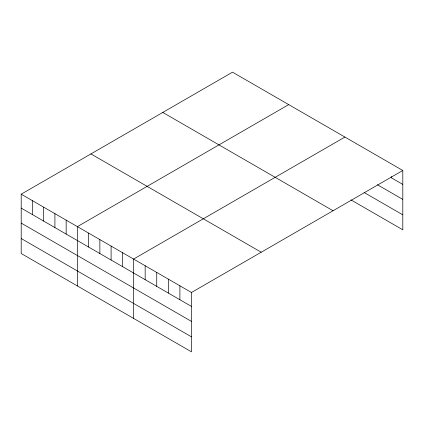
<?xml version="1.0" encoding="UTF-8"?>
<svg xmlns="http://www.w3.org/2000/svg" width="424" height="424" viewBox="0 0 424 424"><rect width="100%" height="100%" fill="white"/><g stroke="black" fill="none" stroke-linecap="round" stroke-linejoin="round"><path stroke-width="0.64" d="M402.8 170.485L232.527 72.175L21.2 194.181L21.2 253.515L191.473 351.825L191.473 292.491L402.8 170.485L402.8 229.819L350.971 199.895M288.718 104.617L77.391 226.623L77.391 285.956M344.908 137.058L133.581 259.064L133.581 318.398M402.8 184.408L391.219 177.725L391.219 176.458M377.44 184.753L402.8 199.397M364.205 192.549L402.8 214.83M162.79 112.44L333.063 210.744M90.937 153.923L261.211 252.227M21.2 194.181L191.473 292.491M21.2 208.11L191.473 306.42M21.2 223.093L191.473 321.403M21.2 238.532L191.473 336.841M179.898 285.808L179.898 299.731M168.317 279.119L168.317 293.048M156.737 272.436L156.737 286.364M145.162 265.753L145.162 279.676M122.345 252.577L122.345 266.505M111.104 246.09L111.104 260.018M99.868 239.602L99.868 253.531M88.627 233.115L88.627 247.038M66.155 220.136L66.155 234.064M54.913 213.648L54.913 227.577M43.677 207.161L43.677 221.089M32.436 200.674L32.436 214.597"/></g></svg>
